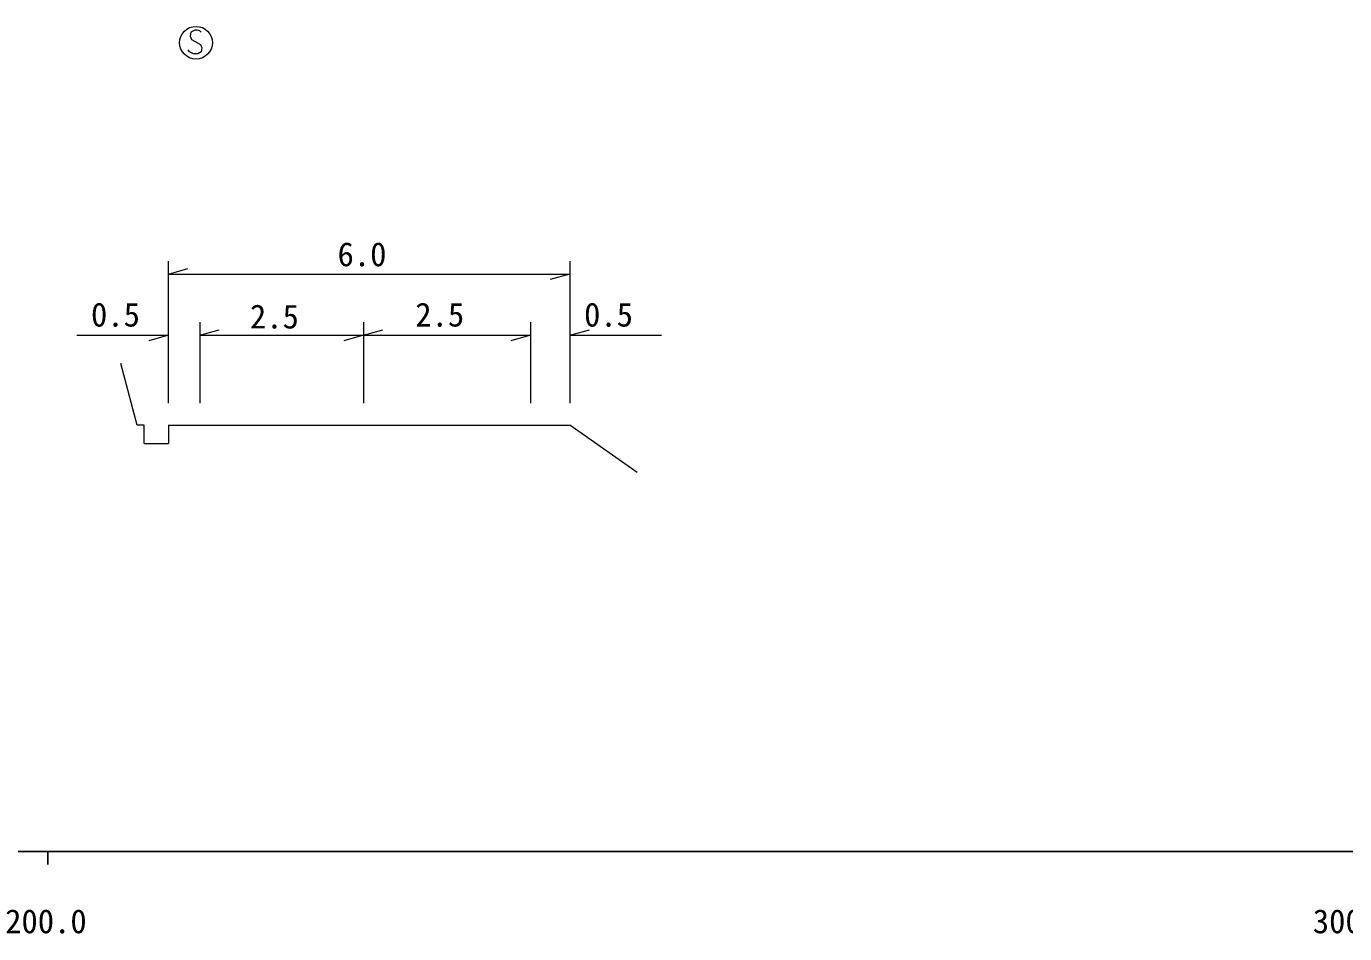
# Model space of a CAD drawing. Units: millimetres, scale not verified. Extents: x 40000 to 680000, y 20000 to 380000.
# Drawn here: x 266348 to 367162, y 198715 to 268113 of the extents above; entities that cross this region are included whole.
import ezdxf
from ezdxf.enums import TextEntityAlignment as Align

# ---------------------------------------------------------------- set-up
doc = ezdxf.new("R2010")
doc.units = ezdxf.units.MM
doc.header["$LTSCALE"] = 1000
for name, color, linetype, lineweight in [('M-BGD', 7, 'Continuous', 13), ('M-BGD-EXST', 7, 'Continuous', 13), ('M-STR-HTXT', 7, 'Continuous', 13), ('M-TTL-BAND', 7, 'Continuous', 25)]:
    doc.layers.add(name, color=color, linetype=linetype, lineweight=lineweight)
doc.styles.add('ＭＳ ゴシック', font='')
doc.styles.get('ＭＳ ゴシック').set_extended_font_data('MS Gothic')

msp = doc.modelspace()

# ---------------------------------------------------------------- linework, layer by layer
at = {"layer": 'M-BGD'}
for p, q in [((274813, 237617), (273571, 242320)), ((275346, 237617), (274813, 237617)), ((275346, 236197), (275346, 237617)), ((277209, 237617), (307916, 237617)), ((277209, 237617), (277209, 236197)), ((313064, 233978), (307916, 237617)), ((275346, 236197), (277209, 236197))]:
    msp.add_line(p, q, dxfattribs=at)
at = {"layer": 'M-BGD-EXST'}
for p, q in [((278922, 267663), (278872, 267363)), ((278872, 267363), (278972, 267113)), ((279222, 267813), (278922, 267663)), ((279422, 267813), (279222, 267813)), ((279622, 267763), (279422, 267813)), ((279722, 267663), (279622, 267763)), ((278822, 266163), (278722, 266313)), ((279122, 266013), (278822, 266163)), ((278972, 267113), (279672, 266713)), ((279722, 266163), (279472, 266013)), ((279672, 266713), (279772, 266463)), ((279772, 266463), (279722, 266163)), ((279472, 266013), (279122, 266013))]:
    msp.add_line(p, q, dxfattribs=at)
msp.add_circle((279322, 266863), 1250, dxfattribs=at)
at = {"layer": 'M-STR-HTXT'}
for p, q in [((277209, 239303), (277209, 250162)), ((307916, 250162), (307916, 239303)), ((277209, 249162), (278709, 249582)), ((277209, 249162), (307916, 249162)), ((307916, 249162), (306416, 248742)), ((279605, 245490), (279605, 239303)), ((292119, 245490), (292119, 239303)), ((304899, 245490), (304899, 239303)), ((270209, 244490), (277209, 244490)), ((277209, 244490), (275709, 244070)), ((279605, 244490), (281105, 244910)), ((279605, 244490), (292119, 244490)), ((292119, 244490), (290619, 244070)), ((292119, 244490), (293619, 244910)), ((292119, 244490), (304899, 244490)), ((304899, 244490), (303399, 244070)), ((307916, 244490), (309416, 244910)), ((307916, 244490), (314916, 244490))]:
    msp.add_line(p, q, dxfattribs=at)
at = {"layer": 'M-TTL-BAND'}
for p, q in [((40000, 205000), (579000, 205000)), ((268000, 205000), (268000, 204000))]:
    msp.add_line(p, q, dxfattribs=at)

# ---------------------------------------------------------------- texts
at = {"layer": 'M-STR-HTXT', "style": 'ＭＳ ゴシック'}
for s, p in [('6.0', (290146, 249216)), ('0.5', (271293, 244599)), ('2.5', (283446, 244454)), ('2.5', (296092, 244599)), ('0.5', (309000, 244599))]:
    msp.add_text(s, height=1833, dxfattribs=at).set_placement(p, align=Align.BOTTOM_LEFT)
at = {"layer": 'M-TTL-BAND', "style": 'ＭＳ ゴシック'}
for s, p in [('200.0', (267844, 198195)), ('300.0', (367844, 198195))]:
    msp.add_text(s, height=1833, dxfattribs=at).set_placement(p, align=Align.BOTTOM_CENTER)

doc.saveas('drawing.dxf')
